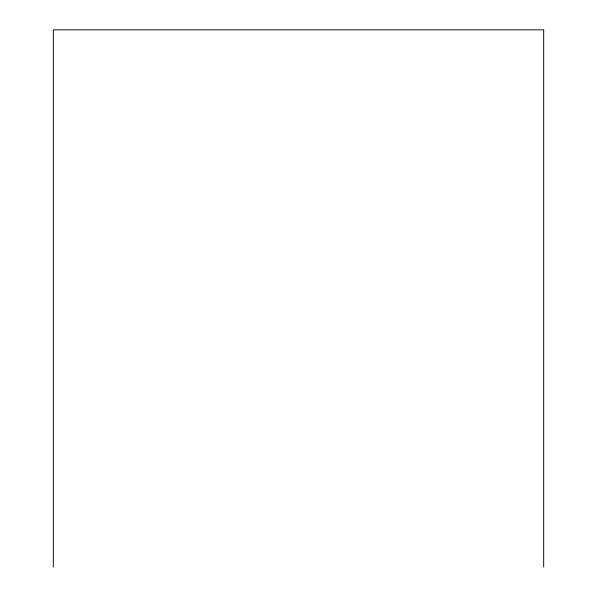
<?xml version="1.0" encoding="UTF-8"?>
<svg xmlns="http://www.w3.org/2000/svg" width="597" height="597" viewBox="0 0 597 597"><rect width="100%" height="100%" fill="white"/><g stroke="black" fill="none" stroke-linecap="round" stroke-linejoin="round"><path stroke-width="0.9" d="M543.688 567.15L543.688 29.85L53.312 29.85L53.312 567.15"/></g></svg>
